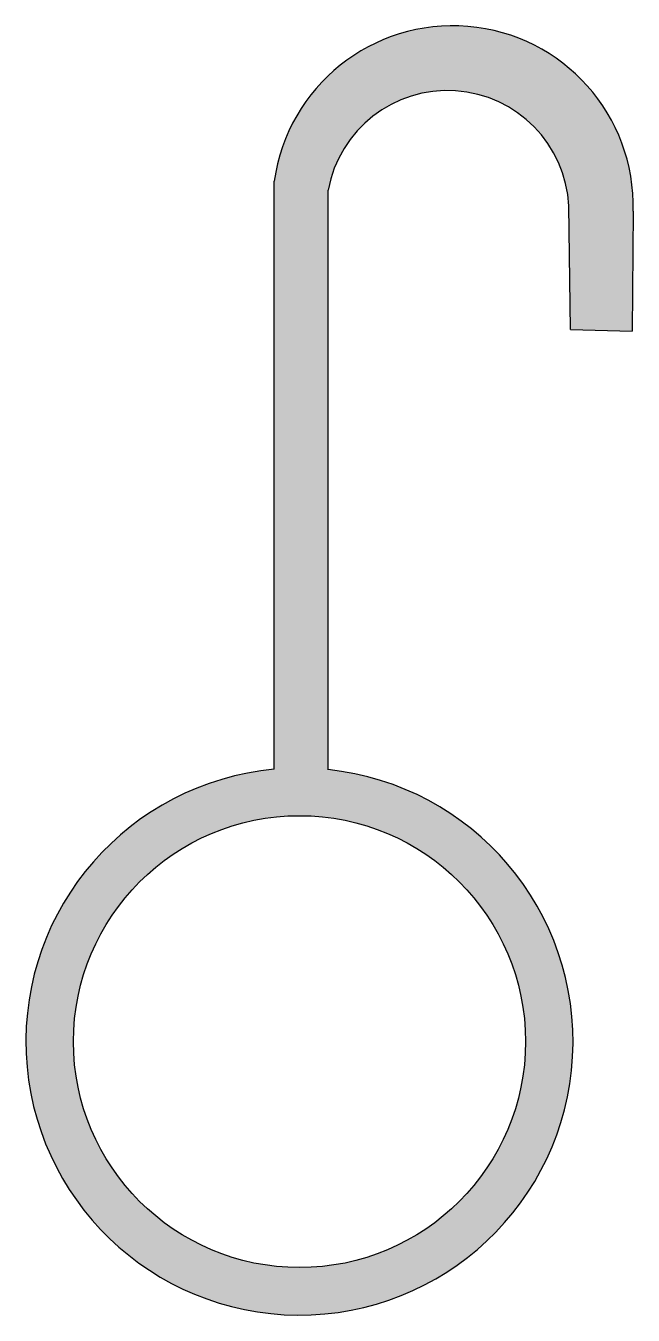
# Model space of a CAD drawing. Header units: millimetres. Extents: x -0.5 to 0.61, y -0.5 to 1.86.
import ezdxf

# ---------------------------------------------------------------- set-up
doc = ezdxf.new("R2010")
doc.units = ezdxf.units.MM
doc.layers.get('0').update_dxf_attribs({"color": 6})

msp = doc.modelspace()

# ---------------------------------------------------------------- hatches: boundary and pattern name
at = {"linetype": 'ByBlock'}
h = msp.add_hatch(color=256, dxfattribs=at)
h.paths.add_polyline_path([(0.0524, 1.5568, -0.89158), (0.4922, 1.5278), (0.4953, 1.3021), (0.608, 1.2987), (0.6097, 1.5183, 0.946456), (-0.046, 1.5732), (-0.046, 0.4979, 20.273987), (0.0524, 0.4972)])
h.paths.add_polyline_path([(0.4131, 0, -1), (-0.4131, 0, -1)], flags=16)
h = msp.add_hatch(color=255)
edge = h.paths.add_edge_path(flags=16)
edge.add_arc((0, 0), 0.4131, 0, 360)
edge = h.paths.add_edge_path()
edge.add_arc((0, 0), 0.5, 95.2809, 443.9857)

# ---------------------------------------------------------------- linework, layer by layer
for p, q in [((-0.046, 0.4979), (-0.046, 1.5732)), ((-0.046, 0.4979), (-0.046, 1.5732)), ((0.0524, 0.4972), (0.0524, 1.5568))]:
    msp.add_line(p, q, dxfattribs=at)
for p, q in [((0.4953, 1.3021), (0.4922, 1.5278)), ((0.6097, 1.5183), (0.608, 1.2987)), ((0.4953, 1.3021), (0.608, 1.2987))]:
    msp.add_line(p, q)
msp.add_circle((0, 0), 0.4131)
for centre, radius, start, end in [((0.2803, 1.5277), 0.3295, 358.3673, 172.0645), ((0.2706, 1.517), 0.2218, 2.7976, 169.6758), ((0, 0), 0.5, 95.2809, 83.9857)]:
    msp.add_arc(centre, radius, start, end)

doc.saveas('drawing.dxf')
